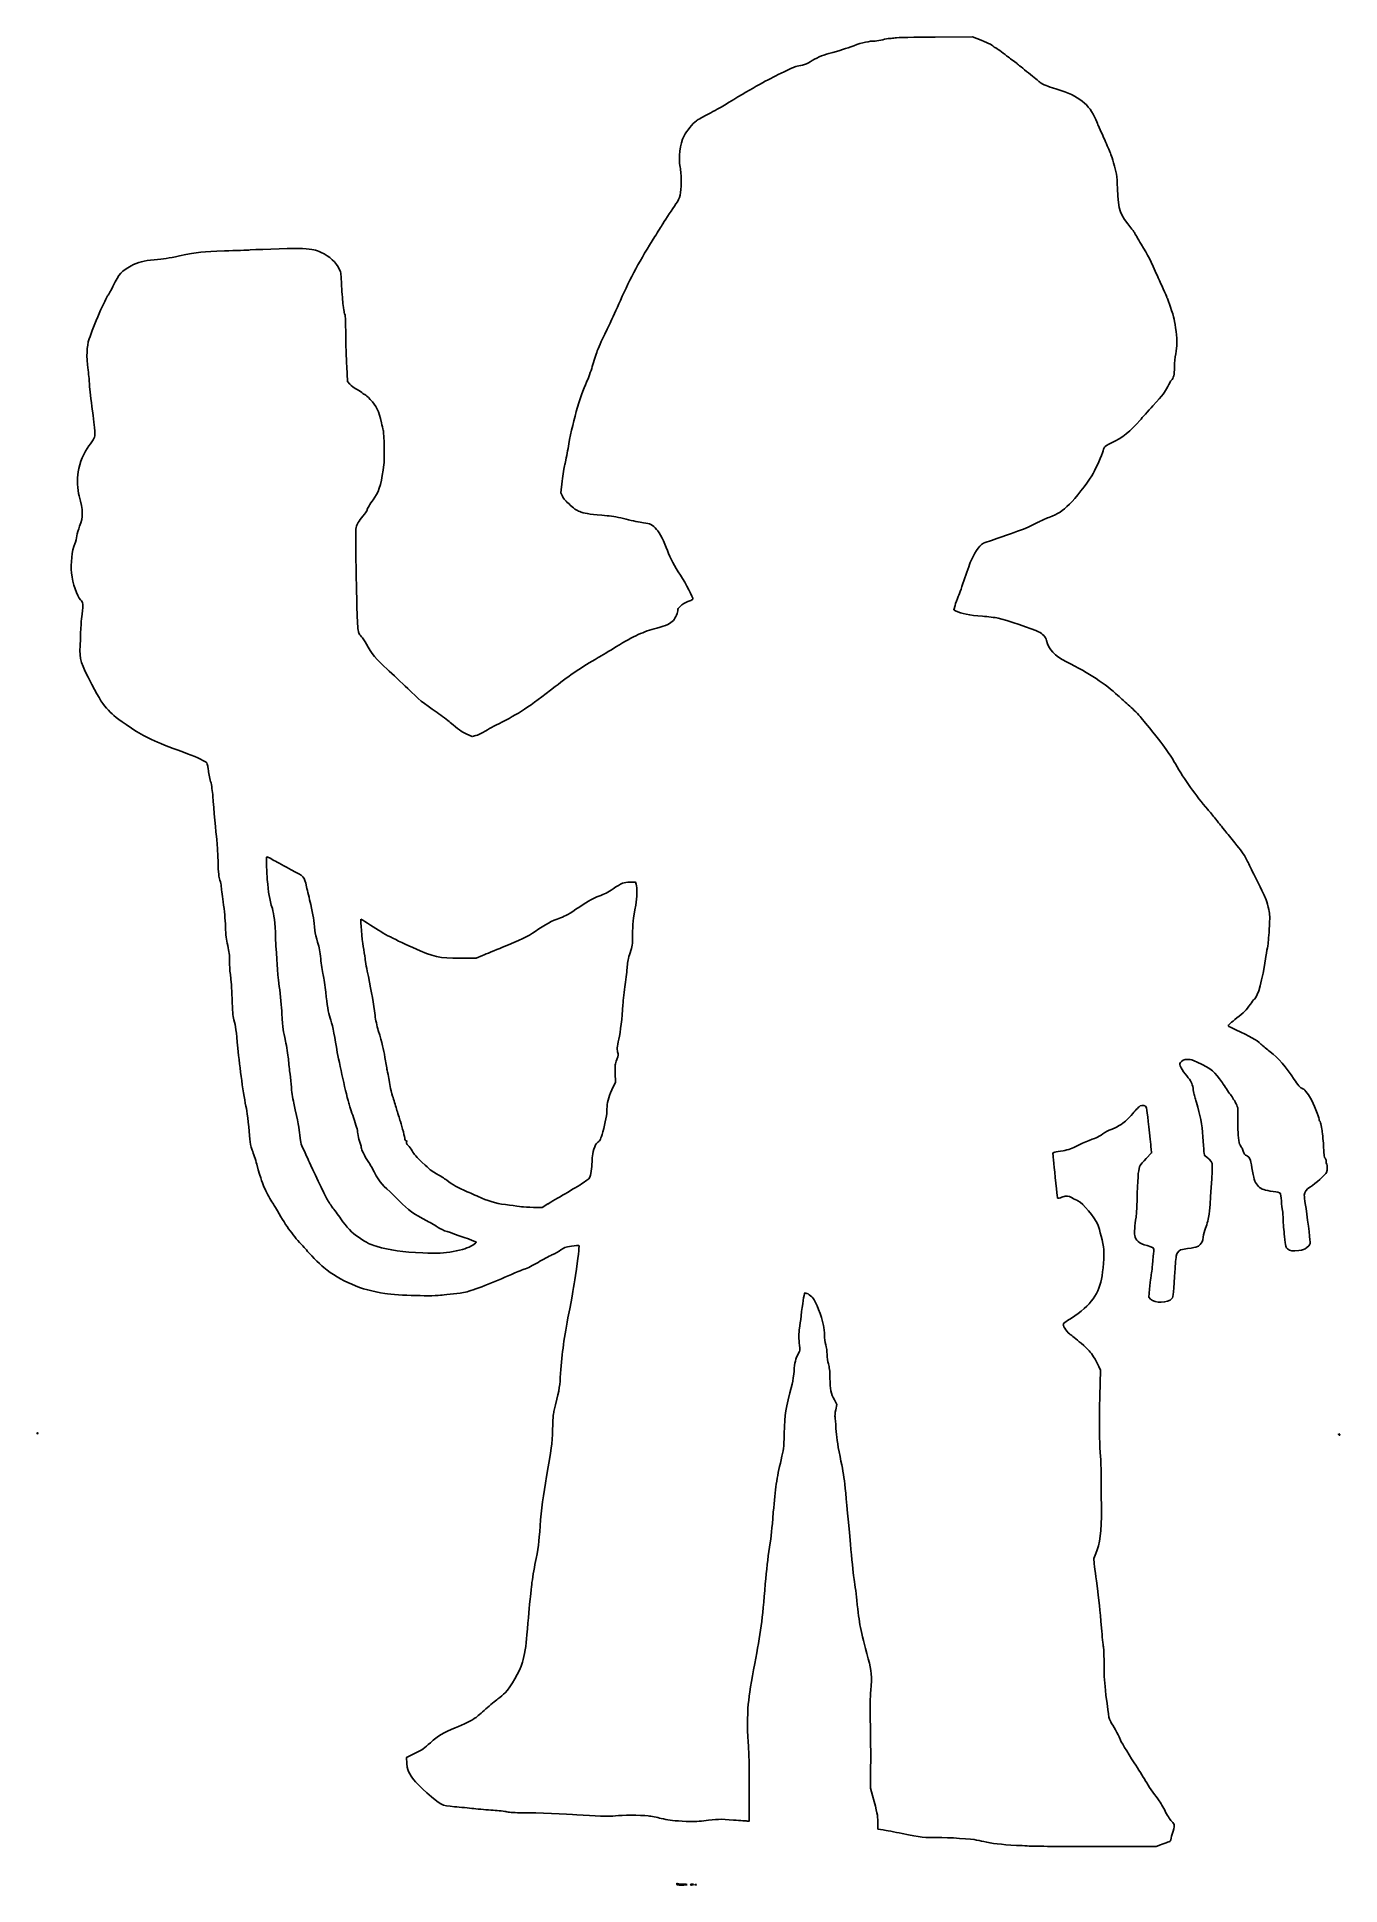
# Model space of a CAD drawing. Extents: x 0 to 72, y 0 to 102.
import ezdxf

# ---------------------------------------------------------------- set-up
doc = ezdxf.new("R2010")
doc.units = 0
doc.layers.add('Path', color=7, linetype='CONTINUOUS')

msp = doc.modelspace()

# ---------------------------------------------------------------- linework, layer by layer
at = {"layer": 'Path', "color": 7}
for points in [[(49.524949, 101.884681), (51.59375, 101.893076), (52.069876, 101.70747)], [(17.078179, 83.72208), (17.120036, 82.901044), (17.259542, 82.742557)], [(28.978109, 76.572695), (28.886647, 76.759636), (28.959537, 77.405821)], [(50.623544, 70.54651), (50.557427, 70.30816), (50.652254, 70.260274)], [(23.698434, 63.457066), (23.989949, 63.319694), (24.202525, 63.374156)], [(33.044125, 55.174444), (33.00168, 55.297914), (32.702156, 55.296062)], [(24.570967, 51.251406), (24.218189, 51.099982), (23.353884, 51.101305)], [(31.701629, 43.839913), (31.894378, 44.270523), (31.885356, 44.757134)], [(61.167399, 40.058187), (61.463013, 40.364145), (61.440841, 40.581442)], [(27.374707, 37.363445), (27.850113, 37.359291), (28.168457, 37.548865), (28.168462, 37.548741)], [(61.404622, 32.310599), (61.31328, 32.405939), (61.347144, 32.849608)], [(58.554501, 28.597278), (58.642192, 28.38096), (58.611206, 26.95221)], [(44.045008, 26.192205), (44.103203, 26.502767), (43.976343, 26.744941)], [(20.40387, 6.696398), (20.381743, 7.037848), (20.850124, 7.266834)], [(46.068581, 4.9389), (45.955995, 5.344594), (45.968536, 6.226537)], [(39.279298, 5.353423), (39.281944, 3.527809), (39.188639, 3.527798)], [(46.65486, 3.040274), (46.37264, 3.086817), (46.366343, 3.474871)], [(61.947756, 2.211178), (61.718452, 2.124332), (58.349422, 2.128168)]]:
    msp.add_lwpolyline(points, dxfattribs=at)
for points in [[(22.948194, 34.928889)], [(0, 24.90611)], [(71.77264, 24.835554)], [(54.892202, 2.139572)], [(35.278317, 0.061735)], [(36.027254, 0.020407)], [(36.294208, 0.024135)]]:
    msp.add_lwpolyline(points, close=True, dxfattribs=at)
for points in [[(42.634236, 100.526064), (42.942155, 100.723038), (43.304661, 100.882548), (43.674004, 100.98358)], [(43.674004, 100.98358), (44.291906, 101.152608), (44.606091, 101.250709), (45.046096, 101.412007)], [(45.046096, 101.412007), (45.509696, 101.581953), (45.89566, 101.667053), (46.214004, 101.669515)], [(46.214004, 101.669515), (46.320718, 101.67034), (46.511218, 101.702523), (46.637337, 101.741032)], [(46.637337, 101.741032), (46.763453, 101.779541), (46.938078, 101.811548), (47.025391, 101.812159)], [(47.025391, 101.812159), (47.112703, 101.812771), (47.245318, 101.827466), (47.320089, 101.844816)], [(47.320089, 101.844816), (47.39486, 101.862166), (48.387048, 101.880105), (49.524949, 101.884681)], [(52.069876, 101.70747), (52.506467, 101.537276), (52.739462, 101.416761), (52.769675, 101.345508)], [(52.769675, 101.345508), (52.776157, 101.330255), (52.799956, 101.317562), (52.822591, 101.317302)], [(52.822591, 101.317302), (52.84524, 101.317041), (52.903438, 101.285158), (52.951944, 101.24645)], [(52.951944, 101.24645), (53.000452, 101.207741), (53.151265, 101.093905), (53.287083, 100.99348)], [(53.287083, 100.99348), (53.422902, 100.893055), (53.541964, 100.801693), (53.551667, 100.790453)], [(40.86942, 99.819204), (41.315682, 100.039491), (41.752245, 100.236724), (41.839557, 100.257501)], [(41.839557, 100.257501), (41.92687, 100.278278), (42.096156, 100.318267), (42.21575, 100.346366)], [(42.21575, 100.346366), (42.335342, 100.374465), (42.523661, 100.455329), (42.634236, 100.526064)], [(53.551667, 100.790453), (53.561377, 100.779213), (53.656852, 100.710634), (53.763852, 100.638054)], [(53.763852, 100.638054), (53.870852, 100.565475), (53.997852, 100.46975), (54.046075, 100.425332)], [(54.046075, 100.425332), (54.094295, 100.380914), (54.379812, 100.147882), (54.680556, 99.907483)], [(54.680556, 99.907483), (54.981298, 99.667085), (55.248326, 99.449504), (55.273953, 99.423971)], [(37.906087, 98.131929), (39.352895, 99.00886), (40.167962, 99.472948), (40.86942, 99.819204)], [(55.273953, 99.423971), (55.383655, 99.314664), (55.640933, 99.197959), (56.001224, 99.094069)], [(56.001224, 99.094069), (57.32322, 98.712871), (57.924465, 98.295619), (58.312428, 97.490136)], [(37.044958, 97.655874), (37.324549, 97.800101), (37.712057, 98.014326), (37.906087, 98.131929)], [(35.681007, 96.443673), (35.808682, 96.694712), (36.165843, 97.127273), (36.361526, 97.267859)], [(36.361526, 97.267859), (36.457824, 97.337039), (36.765365, 97.511646), (37.044958, 97.655874)], [(58.312428, 97.490136), (58.405882, 97.296109), (58.49366, 97.10019), (58.50749, 97.054762)], [(58.50749, 97.054762), (58.521327, 97.009333), (58.600848, 96.826771), (58.684221, 96.649067)], [(35.467449, 94.708161), (35.35871, 95.233377), (35.452315, 95.993996), (35.681007, 96.443673)], [(58.684221, 96.649067), (58.767596, 96.471363), (58.877359, 96.22683), (58.92814, 96.105658)], [(58.92814, 96.105658), (58.978919, 95.984487), (59.058154, 95.801924), (59.104215, 95.699964)], [(59.104215, 95.699964), (59.20631, 95.47396), (59.23285, 95.398971), (59.369579, 94.950136)], [(59.369579, 94.950136), (59.523051, 94.446354), (59.546924, 94.290265), (59.585373, 93.539025)], [(35.237166, 92.690304), (35.468896, 93.018732), (35.524837, 93.252356), (35.524837, 93.891669)], [(35.524837, 93.891669), (35.524837, 94.252615), (35.505866, 94.522656), (35.467449, 94.708161)], [(59.585373, 93.539025), (59.65118, 92.253316), (59.689505, 92.145086), (60.37865, 91.298887)], [(34.51225, 91.592949), (34.688388, 91.87949), (35.030767, 92.397774), (35.237166, 92.690304)], [(32.174199, 87.370129), (32.729562, 88.618677), (33.254148, 89.591009), (34.074896, 90.893116)], [(34.074896, 90.893116), (34.233887, 91.145352), (34.430695, 91.460277), (34.51225, 91.592949)], [(60.37865, 91.298887), (60.465557, 91.192171), (60.536667, 91.09328), (60.536667, 91.079128)], [(60.536667, 91.079128), (60.536667, 91.064976), (60.698232, 90.787164), (60.895704, 90.461767)], [(6.455947, 89.605673), (7.013679, 89.654335), (7.232877, 89.687791), (7.867058, 89.821045)], [(7.867058, 89.821045), (8.890723, 90.036139), (9.1257, 90.062569), (10.336502, 90.098804)], [(10.336502, 90.098804), (10.967093, 90.117677), (11.61003, 90.141228), (11.765252, 90.151143)], [(11.765252, 90.151143), (12.425489, 90.193316), (14.397163, 90.243737), (14.640391, 90.224667)], [(14.640391, 90.224667), (15.247119, 90.177099), (15.36464, 90.153306), (15.663447, 90.017547)], [(15.663447, 90.017547), (16.142724, 89.799793), (16.488023, 89.4769), (16.686701, 89.06069)], [(60.895704, 90.461767), (61.267396, 89.849279), (61.410302, 89.566237), (61.799997, 88.670692)], [(4.188399, 88.143641), (4.540683, 88.861141), (4.661479, 88.99715), (5.188353, 89.269524)], [(5.188353, 89.269524), (5.576318, 89.470087), (5.906985, 89.557776), (6.455947, 89.605673)], [(16.686701, 89.06069), (16.761558, 88.903871), (16.773064, 88.813327), (16.80101, 88.161107)], [(61.799997, 88.670692), (61.859096, 88.534873), (61.995899, 88.236294), (62.104005, 88.007183)], [(2.880527, 85.248671), (3.100532, 85.930096), (3.780942, 87.494211), (3.930975, 87.663422)], [(3.930975, 87.663422), (3.957647, 87.693503), (4.073488, 87.909602), (4.188399, 88.143641)], [(16.80101, 88.161107), (16.818102, 87.76224), (16.856968, 87.285081), (16.887382, 87.100754)], [(62.104005, 88.007183), (62.212106, 87.778073), (62.300556, 87.570904), (62.300556, 87.546808)], [(16.887382, 87.100754), (16.917796, 86.916428), (16.945645, 86.733064), (16.94927, 86.693278)], [(16.94927, 86.693278), (16.952895, 86.653493), (16.970447, 86.597931), (16.988276, 86.569806)], [(31.603937, 86.117768), (31.702989, 86.324133), (31.959606, 86.887695), (32.174199, 87.370129)], [(62.300556, 87.546808), (62.300556, 87.522713), (62.315267, 87.487917), (62.333222, 87.469484)], [(62.333222, 87.469484), (62.375711, 87.425896), (62.638197, 86.629143), (62.709089, 86.32857)], [(16.988276, 86.569806), (17.006103, 86.541682), (17.024207, 86.074171), (17.028506, 85.530893)], [(30.89724, 84.580451), (31.028457, 84.909816), (31.126319, 85.122697), (31.603937, 86.117768)], [(62.709089, 86.32857), (62.778016, 86.036325), (62.864362, 85.287451), (62.864092, 84.984165)], [(2.822336, 83.52006), (2.72129, 84.325579), (2.737446, 84.805501), (2.880527, 85.248671)], [(17.028506, 85.530893), (17.032806, 84.987616), (17.055158, 84.17365), (17.078179, 83.72208)], [(30.619896, 83.7312), (30.694731, 84.003248), (30.819534, 84.38541), (30.89724, 84.580451)], [(62.864092, 84.984165), (62.864092, 84.858046), (62.832774, 84.607419), (62.794735, 84.427216)], [(30.308595, 82.866787), (30.408999, 83.078655), (30.541939, 83.4478), (30.619896, 83.7312)], [(62.721384, 83.686382), (62.717071, 83.260703), (62.678905, 83.097938), (62.550188, 82.956174)], [(62.794735, 84.427216), (62.751205, 84.220994), (62.724022, 83.946447), (62.721384, 83.686382)], [(2.892891, 82.760535), (2.892891, 82.868924), (2.861141, 83.21071), (2.822336, 83.52006)], [(3.030727, 81.524818), (2.954917, 82.096073), (2.892891, 82.652146), (2.892891, 82.760535)], [(17.259542, 82.742557), (17.338269, 82.653118), (17.478294, 82.547821), (17.58094, 82.50087)], [(29.283771, 79.211437), (29.494491, 80.479444), (29.954074, 82.118696), (30.308595, 82.866787)], [(62.354399, 82.620554), (62.181721, 82.272561), (62.123497, 82.19675), (61.538128, 81.557786)], [(62.550188, 82.956174), (62.514715, 82.917103), (62.426609, 82.766074), (62.354399, 82.620554)], [(3.143784, 79.755074), (3.234242, 79.939998), (3.227929, 80.038824), (3.030727, 81.524818)], [(17.58094, 82.50087), (17.68098, 82.455111), (17.831722, 82.360115), (17.915922, 82.289768)], [(17.915922, 82.289768), (18.000121, 82.219422), (18.08153, 82.161866), (18.096832, 82.161866)], [(18.096832, 82.161866), (18.112133, 82.161866), (18.23784, 82.048003), (18.376181, 81.908837)], [(18.376181, 81.908837), (18.716106, 81.566885), (18.861246, 81.267769), (18.998029, 80.627282)], [(61.538128, 81.557786), (61.264845, 81.259482), (60.945694, 80.90429), (60.828902, 80.76847)], [(18.998029, 80.627282), (19.031179, 80.47206), (19.074356, 80.289498), (19.093978, 80.221588)], [(60.828902, 80.76847), (60.299547, 80.15289), (59.852465, 79.797504), (59.249755, 79.513207)], [(2.860546, 79.342061), (2.975744, 79.486252), (3.103201, 79.672108), (3.143784, 79.755074)], [(19.093978, 80.221588), (19.1136, 80.153678), (19.137139, 79.740928), (19.146285, 79.304366)], [(59.249755, 79.513207), (59.050288, 79.419119), (58.875573, 79.313812), (58.861502, 79.279193)], [(2.268069, 77.910893), (2.349084, 78.405339), (2.603862, 79.020773), (2.860546, 79.342061)], [(19.146285, 79.304366), (19.160491, 78.626253), (19.152312, 78.438663), (19.090142, 78.016727)], [(29.105027, 78.312352), (29.144955, 78.455544), (29.225391, 78.860132), (29.283771, 79.211437)], [(58.751049, 78.970824), (58.61395, 78.574351), (58.34965, 78.002848), (58.163013, 77.699304)], [(58.861502, 79.279193), (58.847426, 79.244573), (58.797727, 79.105807), (58.751049, 78.970824)], [(2.325235, 76.587977), (2.22483, 76.943569), (2.200777, 77.500198), (2.268069, 77.910893)], [(19.090142, 78.016727), (18.962751, 77.152162), (18.832136, 76.766015), (18.534865, 76.37513)], [(28.959537, 77.405821), (28.999627, 77.761222), (29.065098, 78.169161), (29.105027, 78.312352)], [(58.163013, 77.699304), (57.864663, 77.214073), (57.290443, 76.478612), (56.93732, 76.129444)], [(2.353513, 74.912284), (2.557397, 75.439852), (2.551548, 75.786469), (2.325235, 76.587977)], [(29.408112, 76.084628), (29.161216, 76.304238), (29.044813, 76.43636), (28.978109, 76.572695)], [(18.063991, 75.588895), (17.802405, 75.272339), (17.682332, 75.088792), (17.621364, 74.912284)], [(18.203447, 75.797145), (18.203447, 75.775423), (18.140692, 75.681713), (18.063991, 75.588895)], [(18.534865, 76.37513), (18.377816, 76.168623), (18.203447, 75.86453), (18.203447, 75.797145)], [(30.016371, 75.694556), (29.780659, 75.772285), (29.703972, 75.821463), (29.408112, 76.084628)], [(31.440673, 75.493195), (30.576303, 75.564981), (30.28396, 75.606312), (30.016371, 75.694556)], [(32.499006, 75.302345), (32.073816, 75.409502), (31.754024, 75.46717), (31.440673, 75.493195)], [(55.805155, 75.406396), (55.612811, 75.335741), (55.34062, 75.214586), (55.200288, 75.137163)], [(56.93732, 76.129444), (56.551314, 75.747758), (56.303347, 75.589397), (55.805155, 75.406396)], [(2.082845, 73.942144), (2.136839, 74.068263), (2.192221, 74.2667), (2.205915, 74.383117)], [(2.205915, 74.383117), (2.219609, 74.499534), (2.286028, 74.737659), (2.353513, 74.912284)], [(17.621364, 74.912284), (17.5645, 74.747652), (17.563052, 74.587732), (17.599645, 72.513394)], [(33.441875, 75.108308), (33.258413, 75.130559), (32.834122, 75.217888), (32.499006, 75.302345)], [(34.168003, 74.744567), (33.929794, 75.009513), (33.825511, 75.061752), (33.441875, 75.108308)], [(34.768853, 73.571727), (34.594575, 74.057007), (34.340795, 74.552381), (34.168003, 74.744567)], [(55.200288, 75.137163), (54.646261, 74.831501), (54.165392, 74.647171), (52.29248, 74.022524)], [(1.906445, 72.341047), (1.852794, 72.822197), (1.939223, 73.606679), (2.082845, 73.942144)], [(35.485911, 72.213936), (35.15252, 72.713353), (34.916867, 73.15958), (34.768853, 73.571727)], [(52.29248, 74.022524), (52.025849, 73.9336), (51.761737, 73.601726), (51.526694, 73.060277)], [(17.599645, 72.513394), (17.642906, 70.061003), (17.680682, 69.160117), (17.745547, 69.033858)], [(51.526694, 73.060277), (51.471946, 72.934158), (51.311051, 72.487629), (51.169149, 72.067989)], [(2.403765, 70.854258), (2.193263, 71.082625), (1.973511, 71.739596), (1.906445, 72.341047)], [(36.172627, 70.890704), (36.200564, 70.96351), (35.78117, 71.771634), (35.485911, 72.213936)], [(51.169149, 72.067989), (51.027248, 71.648352), (50.861312, 71.187977), (50.800402, 71.044935)], [(2.489845, 70.076991), (2.56503, 70.653936), (2.561838, 70.682768), (2.403765, 70.854258)], [(35.092243, 69.721293), (35.205826, 69.850656), (35.348447, 70.184687), (35.348447, 70.321345)], [(35.348447, 70.321345), (35.348447, 70.455388), (35.719718, 70.734618), (35.996303, 70.808593)], [(35.996303, 70.808593), (36.08506, 70.832326), (36.164409, 70.869283), (36.172627, 70.890704)], [(50.800402, 71.044935), (50.739495, 70.901893), (50.659906, 70.677603), (50.623544, 70.54651)], [(2.379822, 68.330725), (2.426534, 69.462438), (2.44225, 69.711877), (2.489845, 70.076991)], [(31.926504, 68.261569), (32.968012, 68.89423), (33.403397, 69.095218), (34.18065, 69.302148)], [(34.18065, 69.302148), (34.712881, 69.443849), (34.940555, 69.548531), (35.092243, 69.721293)], [(50.652254, 70.260274), (50.989399, 70.090014), (51.407878, 70.003678), (52.130283, 69.955339)], [(52.130283, 69.955339), (52.432773, 69.935098), (52.829759, 69.886147), (53.012478, 69.84656)], [(53.012478, 69.84656), (53.392533, 69.764217), (54.963883, 69.234341), (55.227736, 69.099549)], [(3.021068, 66.198679), (2.410034, 67.353521), (2.348001, 67.559772), (2.379822, 68.330725)], [(17.745547, 69.033858), (17.769148, 68.987924), (17.839762, 68.894775), (17.90247, 68.826867)], [(17.90247, 68.826867), (17.965177, 68.758956), (18.08379, 68.576394), (18.166053, 68.421171)], [(18.166053, 68.421171), (18.424832, 67.932877), (18.730476, 67.563148), (19.308025, 67.039749)], [(55.227736, 69.099549), (55.46185, 68.979952), (55.617859, 68.808915), (55.668926, 68.615867)], [(55.668926, 68.615867), (55.802075, 68.112524), (56.117927, 67.776032), (56.764693, 67.448507)], [(28.57469, 66.075396), (29.431358, 66.741932), (30.034635, 67.149244), (30.938724, 67.671521)], [(30.938724, 67.671521), (31.123051, 67.778), (31.567551, 68.043523), (31.926504, 68.261569)], [(56.764693, 67.448507), (58.037024, 66.804185), (58.91525, 66.227328), (59.604582, 65.583136)], [(19.308025, 67.039749), (19.602736, 66.772668), (20.113739, 66.290703), (20.443586, 65.968716)], [(3.940285, 64.770582), (3.624858, 65.111273), (3.465078, 65.359505), (3.021068, 66.198679)], [(20.443586, 65.968716), (21.062927, 65.36413), (21.287015, 65.180866), (22.063372, 64.644011)], [(25.46839, 64.02795), (26.548773, 64.568771), (27.134434, 64.954798), (28.57469, 66.075396)], [(59.604582, 65.583136), (59.761332, 65.436652), (60.055866, 65.172394), (60.259106, 64.995893)], [(5.207372, 63.787216), (4.357447, 64.359592), (4.227241, 64.460641), (3.940285, 64.770582)], [(22.063372, 64.644011), (22.313963, 64.470727), (22.641785, 64.222897), (22.791866, 64.093275)], [(60.259106, 64.995893), (60.46234, 64.81939), (60.743632, 64.53364), (60.884194, 64.360893)], [(60.884194, 64.360893), (62.247333, 62.685636), (62.346078, 62.552469), (62.774004, 61.81226)], [(8.078749, 62.458526), (6.427182, 63.060678), (5.976649, 63.269156), (5.207372, 63.787216)], [(22.791866, 64.093275), (23.231617, 63.713482), (23.389663, 63.602568), (23.698434, 63.457066)], [(24.202525, 63.374156), (24.319441, 63.404107), (24.505946, 63.490306), (24.61698, 63.565707)], [(24.61698, 63.565707), (24.728013, 63.64111), (25.111148, 63.849118), (25.46839, 64.02795)], [(9.326018, 61.904266), (9.169185, 62.02227), (8.684289, 62.237747), (8.078749, 62.458526)], [(9.439818, 61.529817), (9.404725, 61.765905), (9.373544, 61.868505), (9.326018, 61.904266)], [(9.578132, 60.84415), (9.528645, 61.042407), (9.466405, 61.350959), (9.439818, 61.529817)], [(62.774004, 61.81226), (63.272712, 60.949626), (63.908548, 60.055085), (64.558325, 59.301944)], [(9.701549, 60.029064), (9.682547, 60.287387), (9.629257, 60.63932), (9.578132, 60.84415)], [(9.9169, 57.643818), (9.874873, 57.981951), (9.75214, 59.341364), (9.701549, 60.029064)], [(64.558325, 59.301944), (64.667133, 59.175825), (64.858442, 58.945637), (64.983455, 58.790414)], [(64.983455, 58.790414), (65.108466, 58.635194), (65.237162, 58.476444), (65.269449, 58.437637)], [(65.269449, 58.437637), (65.30173, 58.398831), (65.459909, 58.200393), (65.620956, 57.996664)], [(9.983634, 56.479652), (9.967429, 56.955018), (9.937398, 57.478893), (9.9169, 57.643818)], [(65.620956, 57.996664), (65.781999, 57.792935), (66.029038, 57.487272), (66.169929, 57.31741)], [(66.169929, 57.31741), (66.456719, 56.971642), (66.610217, 56.738737), (66.756883, 56.426804)], [(10.086619, 55.406973), (10.024005, 55.584434), (10.008728, 55.743554), (9.983634, 56.479652)], [(12.661508, 56.647289), (12.650232, 56.492571), (12.672769, 55.826864), (12.702414, 55.439027)], [(13.066917, 56.49672), (12.728331, 56.698774), (12.666923, 56.721581), (12.661508, 56.647289)], [(14.02552, 55.976374), (13.677702, 56.1555), (13.24633, 56.389656), (13.066917, 56.49672)], [(66.756883, 56.426804), (66.811623, 56.310387), (66.992074, 55.945262), (67.157888, 55.615414)], [(10.160551, 55.071836), (10.160339, 55.141559), (10.127054, 55.292371), (10.086619, 55.406973)], [(10.268649, 54.204235), (10.209422, 54.611693), (10.160777, 55.002115), (10.160551, 55.071836)], [(12.702414, 55.439027), (12.758727, 54.702289), (12.815349, 54.375394), (12.980447, 53.833887)], [(14.866065, 55.033331), (14.7245, 55.633731), (14.753051, 55.601698), (14.02552, 55.976374)], [(15.09528, 54.063194), (15.017248, 54.393039), (14.914102, 54.829602), (14.866065, 55.033331)], [(32.702156, 55.296062), (32.365945, 55.293945), (32.233793, 55.24174), (31.767634, 54.927712)], [(33.018169, 54.025072), (33.098452, 54.452271), (33.110411, 54.981642), (33.044125, 55.174444)], [(67.157888, 55.615414), (67.648606, 54.639247), (67.683171, 54.567521), (67.778842, 54.326861)], [(10.395176, 52.846039), (10.382579, 53.258746), (10.340637, 53.708988), (10.268649, 54.204235)], [(15.329254, 52.634444), (15.282462, 53.179565), (15.2333, 53.479766), (15.09528, 54.063194)], [(30.990918, 54.522986), (30.66093, 54.398778), (30.460291, 54.287433), (29.933188, 53.936003)], [(31.767634, 54.927712), (31.470952, 54.727853), (31.303801, 54.640755), (30.990918, 54.522986)], [(32.844303, 52.385846), (32.845097, 52.965257), (32.878644, 53.28262), (33.018169, 54.025072)], [(67.778842, 54.326861), (67.829179, 54.20024), (67.898021, 53.955881), (67.931821, 53.783841)], [(12.980447, 53.833887), (13.075571, 53.521888), (13.126025, 53.077782), (13.160798, 52.246387)], [(17.858084, 53.253587), (17.828429, 53.223933), (17.930016, 52.094836), (17.993127, 51.752627)], [(18.218797, 53.037264), (18.027538, 53.163375), (17.865217, 53.26072), (17.858084, 53.253587)], [(20.725689, 51.688778), (19.489087, 52.242048), (19.140176, 52.429727), (18.218797, 53.037264)], [(28.869209, 53.328528), (28.379177, 53.15036), (28.038846, 52.966874), (27.481384, 52.580286)], [(29.933188, 53.936003), (29.317812, 53.525716), (29.153435, 53.431866), (28.869209, 53.328528)], [(67.931821, 53.783841), (67.987831, 53.498779), (67.989344, 53.401537), (67.94886, 52.68713)], [(10.516383, 51.7994), (10.430915, 52.157821), (10.410908, 52.330585), (10.395176, 52.846039)], [(13.160798, 52.246387), (13.217244, 50.896822), (13.246156, 50.512583), (13.363861, 49.547637)], [(15.474392, 51.981804), (15.407057, 52.195235), (15.341745, 52.488923), (15.329254, 52.634444)], [(15.650213, 51.064583), (15.61017, 51.461427), (15.566204, 51.690786), (15.474392, 51.981804)], [(27.481384, 52.580286), (27.078607, 52.300968), (26.628119, 52.081935), (25.677001, 51.702967)], [(32.708136, 51.398069), (32.843335, 51.801265), (32.843618, 51.803326), (32.844303, 52.385846)], [(67.94886, 52.68713), (67.924439, 52.255976), (67.888837, 51.841522), (67.869755, 51.766118)], [(10.618999, 50.917456), (10.618787, 51.294287), (10.6016, 51.442046), (10.516383, 51.7994)], [(15.786896, 50.182637), (15.741087, 50.376667), (15.67958, 50.773542), (15.650213, 51.064583)], [(17.993127, 51.752627), (18.0307, 51.5489), (18.076602, 51.247275), (18.095132, 51.08235)], [(18.095132, 51.08235), (18.11366, 50.917427), (18.19422, 50.472927), (18.27415, 50.094573)], [(23.353884, 51.101305), (22.129357, 51.103157), (21.93995, 51.145509), (20.725689, 51.688778)], [(25.677001, 51.702967), (25.26271, 51.537889), (24.764995, 51.334689), (24.570967, 51.251406)], [(32.55042, 50.64125), (32.56775, 50.916104), (32.60258, 51.083268), (32.708136, 51.398069)], [(67.767017, 51.188054), (67.558518, 49.836917), (67.339588, 49.026281), (67.13343, 48.842083)], [(67.869755, 51.766118), (67.850679, 51.69072), (67.804443, 51.430589), (67.767017, 51.188054)], [(10.674841, 50.129652), (10.644265, 50.313979), (10.619136, 50.668492), (10.618999, 50.917456)], [(10.757162, 48.894929), (10.741692, 49.415626), (10.707019, 49.935667), (10.674841, 50.129652)], [(15.926793, 49.230137), (15.895659, 49.559985), (15.832705, 49.98861), (15.786896, 50.182637)], [(18.27415, 50.094573), (18.464199, 49.194961), (18.560661, 48.632409), (18.643147, 47.94263)], [(32.436708, 49.65347), (32.487018, 50.00272), (32.538188, 50.44722), (32.55042, 50.64125)], [(13.363861, 49.547637), (13.42303, 49.062569), (13.488815, 48.387881), (13.510049, 48.048333)], [(16.176108, 47.791005), (16.061992, 48.117633), (15.995662, 48.500512), (15.926793, 49.230137)], [(32.315007, 48.524583), (32.331623, 48.79622), (32.386397, 49.30422), (32.436708, 49.65347)], [(10.859418, 47.709802), (10.79663, 47.947178), (10.779381, 48.147094), (10.757162, 48.894929)], [(13.510049, 48.048333), (13.566162, 47.151073), (13.568939, 47.129396), (13.7044, 46.531387)], [(18.643147, 47.94263), (18.672175, 47.69989), (18.743918, 47.366891), (18.821759, 47.1136)], [(32.082169, 46.630802), (32.179514, 47.061252), (32.270983, 47.805216), (32.315007, 48.524583)], [(66.910619, 48.56027), (66.700887, 48.252256), (66.526159, 48.074765), (66.166217, 47.804107)], [(67.13343, 48.842083), (67.090002, 48.803277), (66.989735, 48.676459), (66.910619, 48.56027)], [(11.0765, 46.140942), (10.988662, 47.109253), (10.956187, 47.343946), (10.859418, 47.709802)], [(16.509546, 46.19625), (16.383971, 46.970924), (16.266748, 47.531573), (16.176108, 47.791005)], [(18.821759, 47.1136), (19.047137, 46.380228), (19.115376, 46.103569), (19.187219, 45.631933)], [(66.166217, 47.804107), (65.846375, 47.563601), (65.661455, 47.392053), (65.690615, 47.362893)], [(65.690615, 47.362893), (65.699108, 47.3544), (65.888349, 47.262732), (66.111149, 47.159188)], [(66.111149, 47.159188), (66.887736, 46.798267), (67.246299, 46.592397), (67.485345, 46.370182)], [(11.548806, 42.806808), (11.395966, 43.512677), (11.170602, 45.103576), (11.0765, 46.140942)], [(13.7044, 46.531387), (13.772523, 46.230646), (13.84504, 45.786146), (13.865548, 45.54361)], [(17.195308, 43.10902), (16.990634, 43.855153), (16.614692, 45.547608), (16.509546, 46.19625)], [(32.037369, 45.881549), (31.976253, 46.015688), (31.988181, 46.215194), (32.082169, 46.630802)], [(31.977057, 45.518295), (32.061277, 45.747834), (32.071164, 45.807381), (32.037369, 45.881549)], [(67.485345, 46.370182), (67.61203, 46.252416), (67.842683, 46.05991), (67.997906, 45.942393)], [(67.997906, 45.942393), (68.459554, 45.592894), (68.876735, 45.113144), (69.326771, 44.41422)], [(13.865548, 45.54361), (13.886056, 45.301075), (13.926405, 44.928012), (13.955213, 44.714583)], [(19.187219, 45.631933), (19.225642, 45.379698), (19.282673, 45.062198), (19.313956, 44.92638)], [(19.313956, 44.92638), (19.345239, 44.790558), (19.386152, 44.584183), (19.404874, 44.467767)], [(31.885356, 44.757134), (31.876836, 45.216413), (31.881995, 45.259173), (31.977057, 45.518295)], [(63.054862, 45.348213), (63.000771, 45.26566), (63.003068, 45.250629), (63.09896, 45.059166)], [(63.46317, 45.521946), (63.24137, 45.518163), (63.137177, 45.473837), (63.054862, 45.348213)], [(63.09896, 45.059166), (63.154597, 44.948083), (63.293548, 44.745733), (63.407745, 44.609501)], [(63.976226, 45.37374), (63.713778, 45.499001), (63.624817, 45.524698), (63.46317, 45.521946)], [(65.366609, 44.224821), (64.931809, 44.877474), (64.816683, 44.972605), (63.976226, 45.37374)], [(13.955213, 44.714583), (13.984022, 44.501152), (14.016303, 44.175714), (14.026949, 43.991387)], [(14.026949, 43.991387), (14.037596, 43.807063), (14.100004, 43.410187), (14.165634, 43.109444)], [(19.404874, 44.467767), (19.423596, 44.35135), (19.455163, 44.155937), (19.475022, 44.033517)], [(19.475022, 44.033517), (19.494882, 43.911091), (19.557598, 43.665029), (19.614392, 43.48671)], [(31.4325, 42.790084), (31.4325, 43.126059), (31.500061, 43.389603), (31.701629, 43.839913)], [(63.407745, 44.609501), (63.641811, 44.330271), (63.700454, 44.212957), (63.749142, 43.926543)], [(63.749142, 43.926543), (63.767822, 43.816685), (63.798767, 43.667273), (63.817923, 43.594512)], [(65.80949, 43.585694), (65.696677, 43.740917), (65.497382, 44.028524), (65.366609, 44.224821)], [(69.326771, 44.41422), (69.496876, 44.150039), (69.702513, 43.922455), (69.773321, 43.920013)], [(69.773321, 43.920013), (69.849685, 43.917367), (70.086016, 43.638539), (70.226335, 43.38551)], [(11.738269, 41.116179), (11.706581, 41.630124), (11.602509, 42.558787), (11.548806, 42.806808)], [(14.165634, 43.109444), (14.397804, 42.045554), (14.460986, 41.711901), (14.499657, 41.345554)], [(17.456946, 42.31527), (17.342382, 42.644886), (17.224645, 43.002073), (17.195308, 43.10902)], [(19.614392, 43.48671), (19.671185, 43.308389), (19.767604, 42.995802), (19.828655, 42.792073)], [(60.82919, 42.958554), (60.786367, 42.939055), (60.603805, 42.748285), (60.423496, 42.534623)], [(61.172331, 42.884537), (61.136689, 42.972294), (60.948512, 43.012884), (60.82919, 42.958554)], [(61.386273, 41.116239), (61.285019, 42.108295), (61.199064, 42.818709), (61.172331, 42.884537)], [(63.817923, 43.594512), (63.837079, 43.521752), (63.868464, 43.402689), (63.887662, 43.329929)], [(63.887662, 43.329929), (63.906871, 43.257168), (63.962619, 43.054762), (64.011577, 42.880137)], [(64.011577, 42.880137), (64.180926, 42.276072), (64.275219, 41.686284), (64.310406, 41.011046)], [(66.124302, 43.074167), (66.063966, 43.200283), (65.922297, 43.43047), (65.80949, 43.585694)], [(66.211606, 41.89236), (66.238731, 42.873954), (66.242136, 42.827863), (66.124302, 43.074167)], [(70.226335, 43.38551), (70.392102, 43.086591), (70.696656, 42.333325), (70.696656, 42.222243)], [(17.690915, 41.43375), (17.672203, 41.639453), (17.608767, 41.878462), (17.456946, 42.31527)], [(19.828655, 42.792073), (19.889706, 42.588344), (19.984911, 42.278782), (20.040221, 42.104157)], [(20.040221, 42.104157), (20.148542, 41.762167), (20.284717, 41.213603), (20.284717, 41.11924)], [(31.201791, 41.521944), (31.347135, 42.042186), (31.4325, 42.511414), (31.4325, 42.790084)], [(59.783766, 41.940295), (59.606439, 41.823262), (59.372696, 41.703818), (59.242002, 41.663451)], [(60.423496, 42.534623), (60.163633, 42.22669), (60.030992, 42.103466), (59.783766, 41.940295)], [(66.320159, 40.854836), (66.269219, 41.026816), (66.204724, 41.64326), (66.211606, 41.89236)], [(70.696656, 42.222243), (70.696656, 42.188619), (70.710705, 42.152427), (70.727866, 42.14182)], [(70.727866, 42.14182), (70.745038, 42.13121), (70.767173, 42.07868), (70.777071, 42.025083)], [(70.777071, 42.025083), (70.786966, 41.971489), (70.820817, 41.812276), (70.852287, 41.671277)], [(11.873337, 40.516458), (11.789899, 40.741597), (11.750608, 40.916056), (11.738269, 41.116179)], [(14.499657, 41.345554), (14.551726, 40.852265), (14.54875, 40.862475), (14.786049, 40.36328)], [(17.763456, 41.063333), (17.737678, 41.111839), (17.705034, 41.278527), (17.690915, 41.43375)], [(17.885861, 40.661193), (17.885827, 40.750972), (17.827338, 40.94313), (17.763456, 41.063333)], [(20.284717, 41.11924), (20.284717, 41.087313), (20.320436, 41.046831), (20.364092, 41.029284)], [(20.402673, 40.995142), (20.340562, 40.991729), (20.390745, 40.844504), (20.481592, 40.7636)], [(20.364092, 41.029284), (20.407748, 41.011742), (20.425109, 40.99637), (20.402673, 40.995142)], [(20.481592, 40.7636), (20.525166, 40.724796), (20.616936, 40.597796), (20.685525, 40.48138)], [(30.705917, 40.567721), (30.773465, 40.779457), (30.817868, 40.85494), (30.934186, 40.955778)], [(30.934186, 40.955778), (31.068047, 41.071832), (31.087589, 41.113173), (31.201791, 41.521944)], [(58.406787, 41.202094), (58.239401, 41.149167), (57.405482, 40.795146), (57.326355, 40.743423)], [(58.782244, 41.420288), (58.655805, 41.325599), (58.48685, 41.227412), (58.406787, 41.202094)], [(59.242002, 41.663451), (59.098937, 41.61926), (58.925322, 41.527439), (58.782244, 41.420288)], [(61.440841, 40.581442), (61.428643, 40.700955), (61.404098, 40.941614), (61.386273, 41.116239)], [(64.310406, 41.011046), (64.347341, 40.302138), (64.365725, 40.181387), (64.43672, 40.181387)], [(66.423381, 40.660809), (66.386207, 40.701357), (66.339757, 40.788669), (66.320159, 40.854836)], [(70.852287, 41.671277), (70.883761, 41.530281), (70.924174, 41.118689), (70.942086, 40.756639)], [(12.12028, 39.740345), (12.049178, 39.992583), (11.938054, 40.341833), (11.873337, 40.516458)], [(12.562093, 38.399828), (12.427305, 38.678443), (12.374165, 38.839677), (12.12028, 39.740345)], [(14.786049, 40.36328), (14.899902, 40.123771), (14.993056, 39.921765), (14.993056, 39.914375)], [(14.993056, 39.914375), (14.993056, 39.883929), (15.640833, 38.524233), (15.952351, 37.90079)], [(18.268797, 39.889073), (18.066463, 40.18892), (17.885902, 40.552986), (17.885861, 40.661193)], [(18.632883, 39.243159), (18.529587, 39.454735), (18.365748, 39.745396), (18.268797, 39.889073)], [(20.685525, 40.48138), (20.819567, 40.25387), (20.851028, 40.219453), (21.413606, 39.684915)], [(30.514954, 39.134473), (30.57022, 39.388759), (30.620436, 39.841398), (30.621317, 40.093194)], [(30.621317, 40.093194), (30.621846, 40.216873), (30.656916, 40.41413), (30.705917, 40.567721)], [(56.132473, 40.408294), (56.015139, 40.388715), (56.014652, 40.387815), (56.032146, 40.223265)], [(56.032146, 40.223265), (56.050667, 40.049212), (56.13101, 39.238793), (56.21419, 38.38733)], [(56.579082, 40.482557), (56.398298, 40.452532), (56.197325, 40.419115), (56.132473, 40.408294)], [(57.326355, 40.743423), (57.153736, 40.630591), (56.866377, 40.530275), (56.579082, 40.482557)], [(60.831905, 39.675763), (60.853839, 39.717821), (61.004807, 39.889912), (61.167399, 40.058187)], [(64.43672, 40.181387), (64.499802, 40.181387), (64.782144, 39.877854), (64.80864, 39.781554)], [(64.80864, 39.781554), (64.830309, 39.702788), (64.685426, 37.240422), (64.64431, 36.98875)], [(66.516343, 40.46361), (66.502373, 40.531521), (66.460555, 40.620257), (66.423381, 40.660809)], [(66.689264, 40.215492), (66.62407, 40.217344), (66.543026, 40.333761), (66.516343, 40.46361)], [(66.918046, 39.948956), (66.881735, 40.082039), (66.769274, 40.21306), (66.689264, 40.215492)], [(67.031801, 39.35236), (66.989939, 39.604595), (66.938753, 39.873063), (66.918046, 39.948956)], [(70.942086, 40.756639), (70.968627, 40.22035), (70.984859, 40.092651), (71.029684, 40.067563)], [(71.029684, 40.067563), (71.064832, 40.047905), (71.084713, 39.987178), (71.084713, 39.899495)], [(71.084713, 39.899495), (71.084713, 39.823993), (71.100588, 39.752408), (71.119989, 39.740417)], [(71.119989, 39.740417), (71.171311, 39.708698), (71.163172, 39.421935), (71.107131, 39.287836)], [(19.474645, 38.217374), (18.959615, 38.689272), (18.820583, 38.858701), (18.632883, 39.243159)], [(21.413606, 39.684915), (21.697571, 39.415104), (21.85018, 39.300084), (22.067486, 39.192092)], [(22.067486, 39.192092), (22.223392, 39.114619), (22.461517, 38.964661), (22.596653, 38.858859)], [(22.596653, 38.858859), (22.931137, 38.596977), (23.195636, 38.449181), (23.729797, 38.22569)], [(30.116037, 38.716638), (30.472367, 38.949963), (30.475589, 38.953339), (30.514954, 39.134473)], [(60.674851, 38.135266), (60.706897, 39.158463), (60.742076, 39.503511), (60.831905, 39.675763)], [(67.363758, 38.511885), (67.1723, 38.70334), (67.115738, 38.846551), (67.031801, 39.35236)], [(71.107131, 39.287836), (71.052613, 39.157354), (70.489905, 38.656842), (70.218951, 38.49782)], [(13.003766, 37.596202), (12.871674, 37.799124), (12.713254, 38.087371), (12.562093, 38.399828)], [(15.952351, 37.90079), (16.031336, 37.74272), (16.178604, 37.509683), (16.279614, 37.382932)], [(19.9904, 37.700842), (19.773923, 37.923375), (19.541833, 38.155811), (19.474645, 38.217374)], [(21.506927, 36.614812), (20.813769, 36.974074), (20.430152, 37.248793), (19.9904, 37.700842)], [(23.729797, 38.22569), (23.97901, 38.121418), (24.341661, 37.963893), (24.535689, 37.875628)], [(24.535689, 37.875628), (24.984762, 37.671349), (25.443218, 37.553479), (26.058854, 37.484024)], [(28.168462, 37.548741), (28.34355, 37.653008), (28.772556, 37.905513), (29.121806, 38.109864)], [(29.121806, 38.109864), (29.471056, 38.314212), (29.918459, 38.587259), (30.116037, 38.716638)], [(56.21419, 38.38733), (56.2414, 38.108805), (56.271689, 37.872892), (56.281505, 37.863076)], [(56.281505, 37.863076), (56.291321, 37.85326), (56.39857, 37.87874), (56.519842, 37.919694)], [(56.519842, 37.919694), (56.80655, 38.016519), (56.848539, 38.014182), (57.079409, 37.888582)], [(57.079409, 37.888582), (57.186126, 37.830527), (57.327776, 37.755981), (57.394195, 37.722926)], [(57.394195, 37.722926), (57.693941, 37.573738), (58.311658, 36.841562), (58.491252, 36.422595)], [(60.607062, 36.829989), (60.625821, 36.956106), (60.656311, 37.543481), (60.674851, 38.135266)], [(68.171684, 38.237821), (67.693244, 38.300419), (67.514637, 38.361006), (67.363758, 38.511885)], [(68.549541, 38.14708), (68.528401, 38.172559), (68.358353, 38.2134), (68.171684, 38.237821)], [(68.619195, 37.721133), (68.602024, 37.929918), (68.570692, 38.121595), (68.549541, 38.14708)], [(68.684203, 37.182777), (68.665603, 37.270089), (68.636354, 37.51235), (68.619195, 37.721133)], [(70.218951, 38.49782), (70.005287, 38.372426), (69.885031, 38.204616), (69.885885, 38.033045)], [(69.885885, 38.033045), (69.88615, 37.963157), (69.910201, 37.755158), (69.939151, 37.570833)], [(13.154957, 37.349258), (13.119531, 37.411755), (13.051495, 37.52288), (13.003766, 37.596202)], [(14.573108, 35.332403), (14.063831, 35.868853), (13.704202, 36.380306), (13.154957, 37.349258)], [(16.279614, 37.382932), (16.380624, 37.256183), (16.59441, 36.961215), (16.754694, 36.727448)], [(16.754694, 36.727448), (17.073345, 36.262712), (17.352406, 35.978798), (17.771439, 35.693025)], [(26.058854, 37.484024), (26.327071, 37.453763), (26.625897, 37.415187), (26.722911, 37.398299)], [(26.722911, 37.398299), (26.819926, 37.381418), (27.113233, 37.365726), (27.374707, 37.363445)], [(60.534285, 35.819816), (60.50878, 35.959272), (60.538095, 36.366), (60.607062, 36.829989)], [(64.64431, 36.98875), (64.607757, 36.765008), (64.523742, 36.452561), (64.436953, 36.21764)], [(68.719422, 36.688887), (68.718628, 36.873214), (68.702806, 37.095464), (68.684203, 37.182777)], [(68.794947, 35.754027), (68.754186, 36.083875), (68.720197, 36.504563), (68.719422, 36.688887)], [(69.939151, 37.570833), (70.045599, 36.893029), (70.202327, 35.643061), (70.202539, 35.470235)], [(17.771439, 35.693025), (18.204303, 35.397816), (18.377094, 35.309408), (18.697222, 35.219338)], [(22.11816, 36.260003), (22.011999, 36.33593), (21.736944, 36.495598), (21.506927, 36.614812)], [(22.612049, 36.030432), (22.425331, 36.087225), (22.23795, 36.174323), (22.11816, 36.260003)], [(24.213031, 35.455019), (24.175984, 35.491102), (23.024167, 35.90508), (22.612049, 36.030432)], [(58.491252, 36.422595), (58.600726, 36.167198), (58.788602, 35.393217), (58.826188, 35.042763)], [(61.214661, 35.25375), (60.778221, 35.38016), (60.585337, 35.540638), (60.534285, 35.819816)], [(64.310726, 35.722983), (64.270821, 35.482808), (64.247329, 35.427216), (64.138022, 35.314287)], [(64.436953, 36.21764), (64.392932, 36.098472), (64.336131, 35.875875), (64.310726, 35.722983)], [(68.962646, 35.075074), (68.874955, 35.149319), (68.864403, 35.192044), (68.794947, 35.754027)], [(14.854725, 35.013125), (14.811283, 35.071333), (14.684556, 35.215007), (14.573108, 35.332403)], [(15.822221, 34.046022), (15.564113, 34.257776), (14.990613, 34.831044), (14.854725, 35.013125)], [(18.697222, 35.219338), (19.51335, 34.989728), (20.125194, 34.903489), (21.2725, 34.856367)], [(21.2725, 34.856367), (22.07764, 34.823294), (22.448628, 34.839354), (22.948194, 34.928889)], [(22.948194, 34.928889), (23.161625, 34.967143), (23.455679, 35.037586), (23.601647, 35.085425)], [(23.601647, 35.085425), (23.885476, 35.178444), (24.262798, 35.406544), (24.213031, 35.455019)], [(28.398795, 34.744319), (28.233846, 34.672929), (27.88942, 34.487519), (27.633401, 34.332299)], [(28.892685, 35.019888), (28.785995, 34.939713), (28.563745, 34.815709), (28.398795, 34.744319)], [(29.469416, 35.225225), (29.118221, 35.170565), (29.070673, 35.153634), (28.892685, 35.019888)], [(29.881814, 35.25479), (29.865516, 35.2713), (29.679926, 35.257991), (29.469416, 35.225225)], [(29.699736, 33.602012), (29.845079, 34.561068), (29.917522, 35.218658), (29.881814, 35.25479)], [(58.826188, 35.042763), (58.856613, 34.759101), (58.785109, 33.835226), (58.699241, 33.402524)], [(61.584149, 34.927043), (61.605025, 35.127803), (61.583356, 35.146956), (61.214661, 35.25375)], [(61.511656, 34.196819), (61.542332, 34.510001), (61.574953, 34.8386), (61.584149, 34.927043)], [(62.839907, 34.76625), (62.818555, 34.708042), (62.782847, 34.358792), (62.760572, 33.990137)], [(63.164836, 35.046986), (63.032174, 35.026719), (62.890606, 34.9044), (62.839907, 34.76625)], [(64.138022, 35.314287), (64.005957, 35.177849), (63.986706, 35.17256), (63.164836, 35.046986)], [(69.57427, 34.985907), (69.251116, 34.94324), (69.090741, 34.966619), (68.962646, 35.075074)], [(70.02562, 35.157193), (69.87413, 35.041663), (69.808796, 35.016869), (69.57427, 34.985907)], [(70.202539, 35.470235), (70.202803, 35.297949), (70.197115, 35.287969), (70.02562, 35.157193)], [(19.17361, 32.617145), (17.894145, 32.803708), (16.733109, 33.298723), (15.822221, 34.046022)], [(26.15861, 33.663784), (25.254952, 33.254572), (24.008724, 32.772019), (23.636249, 32.687099)], [(26.87493, 33.952783), (26.713789, 33.899271), (26.391444, 33.769223), (26.15861, 33.663784)], [(27.633401, 34.332299), (27.345868, 34.157965), (27.055911, 34.012878), (26.87493, 33.952783)], [(61.418449, 33.460341), (61.439033, 33.552225), (61.480983, 33.883642), (61.511656, 34.196819)], [(62.760572, 33.990137), (62.683729, 32.718322), (62.651397, 32.407722), (62.588389, 32.33592)], [(22.34861, 32.526605), (21.915813, 32.448979), (19.940604, 32.505306), (19.17361, 32.617145)], [(23.636249, 32.687099), (23.510131, 32.658346), (23.208506, 32.61759), (22.965971, 32.596529)], [(29.282866, 31.272245), (29.561443, 32.722352), (29.594, 32.904303), (29.699736, 33.602012)], [(42.333267, 32.631851), (42.299509, 32.57723), (42.213191, 32.019399), (42.139497, 31.379594)], [(42.776444, 32.376883), (42.639496, 32.538442), (42.371005, 32.692914), (42.333267, 32.631851)], [(58.699241, 33.402524), (58.515329, 32.475742), (57.992312, 31.83627), (56.833143, 31.120927)], [(61.347144, 32.849608), (61.36577, 33.093623), (61.397854, 33.368456), (61.418449, 33.460341)], [(22.965971, 32.596529), (22.723437, 32.575468), (22.445624, 32.544004), (22.34861, 32.526605)], [(43.370487, 30.858333), (43.259296, 31.404806), (42.966942, 32.152151), (42.776444, 32.376883)], [(62.588389, 32.33592), (62.366618, 32.083211), (61.637418, 32.067619), (61.404622, 32.310599)], [(28.857366, 27.975208), (28.936035, 29.206042), (29.038584, 30.000668), (29.282866, 31.272245)], [(42.051454, 30.709314), (42.005808, 30.434941), (42.006462, 30.093872), (42.053306, 29.757248)], [(42.139497, 31.379594), (42.110443, 31.127356), (42.070824, 30.825731), (42.051454, 30.709314)], [(43.422398, 30.321261), (43.422366, 30.476481), (43.399009, 30.718167), (43.370487, 30.858333)], [(56.833143, 31.120927), (56.670985, 31.020856), (56.585522, 30.945619), (56.585522, 30.902934)], [(56.585522, 30.902934), (56.585522, 30.798103), (56.859503, 30.415508), (56.978725, 30.353852)], [(42.053306, 29.757248), (42.090388, 29.490638), (42.089686, 29.486098), (41.981665, 29.294698)], [(43.495254, 29.792205), (43.448383, 29.951124), (43.422432, 30.13955), (43.422398, 30.321261)], [(43.568054, 29.257935), (43.568054, 29.445066), (43.542654, 29.631513), (43.495254, 29.792205)], [(56.978725, 30.353852), (57.038864, 30.322755), (57.308935, 30.104255), (57.578876, 29.868305)], [(57.578876, 29.868305), (57.991624, 29.507524), (58.101262, 29.389538), (58.268251, 29.126445)], [(41.981665, 29.294698), (41.841732, 29.046752), (41.78032, 28.78982), (41.75062, 28.328064)], [(43.642127, 28.730676), (43.592565, 28.89114), (43.568054, 29.065612), (43.568054, 29.257935)], [(43.727899, 27.942032), (43.718665, 28.375578), (43.700642, 28.541229), (43.642127, 28.730676)], [(58.268251, 29.126445), (58.37746, 28.954375), (58.506273, 28.71625), (58.554501, 28.597278)], [(28.501536, 26.105485), (28.782518, 27.203241), (28.820925, 27.405055), (28.857366, 27.975208)], [(41.639453, 27.622511), (41.256381, 26.152607), (41.245618, 26.0843), (41.205864, 24.870844)], [(41.75062, 28.328064), (41.737523, 28.124335), (41.687491, 27.806835), (41.639453, 27.622511)], [(43.976343, 26.744941), (43.784546, 27.111066), (43.74116, 27.320113), (43.727899, 27.942032)], [(58.611206, 26.95221), (58.572165, 25.152006), (58.57644, 24.576217), (58.634278, 23.847766)], [(28.43231, 25.152985), (28.448026, 25.589548), (28.479186, 26.018173), (28.501536, 26.105485)], [(44.007254, 25.800193), (43.996009, 25.844989), (44.012996, 26.021392), (44.045008, 26.192205)], [(44.059581, 25.162505), (44.042039, 25.468437), (44.018496, 25.755399), (44.007254, 25.800193)], [(0, 24.90611), (0, 24.925504), (0.016812, 24.941387), (0.03736, 24.941387)], [(0.015557, 24.870833), (0.007001, 24.870833), (0, 24.886708), (0, 24.90611)], [(0.052917, 24.90611), (0.040925, 24.886716), (0.024113, 24.870833), (0.015557, 24.870833)], [(0.03736, 24.941387), (0.057908, 24.941387), (0.064908, 24.925512), (0.052917, 24.90611)], [(28.100271, 22.524791), (28.382709, 24.101623), (28.399121, 24.231526), (28.43231, 25.152985)], [(41.205864, 24.870844), (41.179644, 24.070665), (41.173736, 24.020944), (41.035856, 23.442094)], [(44.286154, 23.618481), (44.13213, 24.399938), (44.084806, 24.722447), (44.059581, 25.162505)], [(71.77264, 24.835554), (71.760654, 24.854948), (71.766713, 24.870833), (71.786107, 24.870833)], [(71.829718, 24.800277), (71.810324, 24.800277), (71.784631, 24.816152), (71.77264, 24.835554)], [(71.786107, 24.870833), (71.805501, 24.870833), (71.831195, 24.854958), (71.843186, 24.835554)], [(71.843186, 24.835554), (71.855171, 24.81616), (71.849112, 24.800277), (71.829718, 24.800277)], [(41.035856, 23.442094), (40.789029, 22.405827), (40.71225, 21.890728), (40.604678, 20.549314)], [(44.855995, 18.785427), (44.522496, 22.540156), (44.55795, 22.239478), (44.286154, 23.618481)], [(58.634278, 23.847766), (58.676267, 23.318782), (58.684562, 22.905574), (58.695526, 20.796239)], [(27.747727, 19.808402), (27.811375, 20.673642), (27.923649, 21.538713), (28.100271, 22.524791)], [(40.604678, 20.549314), (40.527237, 19.583638), (40.494918, 19.288786), (40.393935, 18.626677)], [(58.695526, 20.796239), (58.702697, 19.419417), (58.628854, 18.824332), (58.383829, 18.283941)], [(27.462573, 17.674095), (27.646855, 18.616054), (27.676139, 18.835224), (27.747727, 19.808402)], [(40.393935, 18.626677), (40.299151, 18.005184), (40.227581, 17.375526), (40.163372, 16.598204)], [(45.050652, 16.950984), (45.012523, 17.183817), (44.924927, 18.009314), (44.855995, 18.785427)], [(27.269562, 16.457015), (27.290305, 16.689848), (27.377165, 17.237533), (27.462573, 17.674095)], [(58.383829, 18.283941), (58.326102, 18.156621), (58.278869, 18.00542), (58.278869, 17.947939)], [(58.278869, 17.947939), (58.278869, 17.890458), (58.341464, 17.364808), (58.417976, 16.779833)], [(27.198791, 15.769098), (27.216968, 15.914619), (27.248816, 16.224181), (27.269562, 16.457015)], [(40.163372, 16.598204), (39.997637, 14.591874), (39.905403, 13.896321), (39.580942, 12.206121)], [(45.209576, 15.698621), (45.160295, 16.154588), (45.088778, 16.71815), (45.050652, 16.950984)], [(58.417976, 16.779833), (58.583076, 15.517498), (58.609487, 15.273504), (58.701117, 14.164016)], [(27.022044, 13.793541), (27.090447, 14.667471), (27.164308, 15.493034), (27.198791, 15.769098)], [(45.841875, 12.475475), (45.396737, 14.130134), (45.357468, 14.330299), (45.209576, 15.698621)], [(26.772767, 12.290983), (26.883045, 12.649761), (26.97671, 13.214347), (27.022044, 13.793541)], [(58.701117, 14.164016), (58.739577, 13.69835), (58.787305, 13.231842), (58.807178, 13.127326)], [(25.811184, 10.588403), (26.158451, 10.952618), (26.603722, 11.741018), (26.772767, 12.290983)], [(45.98208, 10.741604), (46.047771, 11.493646), (46.022742, 11.803168), (45.841875, 12.475475)], [(58.807178, 13.127326), (58.827048, 13.022813), (58.843312, 12.576164), (58.843312, 12.134768)], [(39.580942, 12.206121), (39.401152, 11.269538), (39.278002, 10.494849), (39.224836, 9.965984)], [(58.843312, 12.134768), (58.843312, 11.459157), (58.859981, 11.196301), (58.948698, 10.472708)], [(24.751923, 9.707933), (24.982323, 9.9153), (25.281958, 10.163678), (25.417777, 10.25988)], [(25.417777, 10.25988), (25.553596, 10.356083), (25.73063, 10.503916), (25.811184, 10.588403)], [(45.944142, 9.229058), (45.93213, 9.862923), (45.942819, 10.293178), (45.98208, 10.741604)], [(58.948698, 10.472708), (59.119326, 9.081082), (59.104003, 9.15747), (59.261364, 8.91395)], [(23.063682, 8.675494), (23.557015, 8.871402), (23.974062, 9.074573), (24.169839, 9.214379)], [(24.169839, 9.214379), (24.259585, 9.278467), (24.521522, 9.500568), (24.751923, 9.707933)], [(39.224836, 9.965984), (39.168851, 9.40906), (39.171451, 8.252002), (39.230022, 7.655287)], [(45.968536, 6.226537), (45.980839, 7.091736), (45.977956, 7.446592), (45.944142, 9.229058)], [(21.695875, 7.848917), (22.10937, 8.235818), (22.402399, 8.412893), (23.063682, 8.675494)], [(59.261364, 8.91395), (59.401956, 8.696381), (59.725256, 8.086643), (59.725256, 8.03906)], [(20.850124, 7.266834), (21.275461, 7.474781), (21.353185, 7.528272), (21.695875, 7.848917)], [(39.230022, 7.655287), (39.261637, 7.333231), (39.277592, 6.587966), (39.279298, 5.353423)], [(59.725256, 8.03906), (59.725256, 7.984427), (60.122226, 7.323442), (60.50661, 6.738046)], [(20.5564, 6.131952), (20.438068, 6.334302), (20.423949, 6.38655), (20.40387, 6.696398)], [(21.499152, 5.089959), (20.862221, 5.667867), (20.764863, 5.775473), (20.5564, 6.131952)], [(60.50661, 6.738046), (60.729566, 6.398495), (61.002347, 5.961933), (61.112792, 5.767906)], [(61.112792, 5.767906), (61.323029, 5.398561), (61.53912, 5.082106), (61.807566, 4.750438)], [(23.027902, 4.318304), (22.289814, 4.385707), (22.257181, 4.402177), (21.499152, 5.089959)], [(24.094861, 4.213347), (23.81352, 4.243173), (23.333389, 4.290407), (23.027902, 4.318304)], [(25.153194, 4.122798), (24.852451, 4.142774), (24.376201, 4.183515), (24.094861, 4.213347)], [(25.918916, 4.036404), (25.798512, 4.063952), (25.453937, 4.102828), (25.153194, 4.122798)], [(46.366343, 3.474871), (46.35986, 3.873677), (46.347954, 3.932185), (46.068581, 4.9389)], [(61.807566, 4.750438), (61.895387, 4.641937), (62.06636, 4.358166), (62.187516, 4.11984)], [(62.187516, 4.11984), (62.321387, 3.856493), (62.471088, 3.618981), (62.569153, 3.514347)], [(26.80086, 3.986599), (26.353545, 3.986334), (26.06661, 4.002606), (25.918916, 4.036404)], [(29.774584, 3.878503), (29.239419, 3.926348), (27.57297, 3.986919), (26.80086, 3.986599)], [(31.908888, 3.814096), (31.586675, 3.767868), (30.719406, 3.79404), (29.774584, 3.878503)], [(33.705678, 3.812244), (33.251092, 3.863898), (32.262855, 3.864962), (31.908888, 3.814096)], [(34.425229, 3.671832), (34.189477, 3.730879), (33.86568, 3.794064), (33.705678, 3.812244)], [(35.586241, 3.523575), (34.978845, 3.557492), (34.78072, 3.582794), (34.425229, 3.671832)], [(36.777221, 3.544081), (36.370808, 3.489672), (36.235254, 3.487335), (35.586241, 3.523575)], [(38.412526, 3.583855), (37.680069, 3.644003), (37.488892, 3.639352), (36.777221, 3.544081)], [(39.188639, 3.527798), (39.13732, 3.527793), (38.78807, 3.553013), (38.412526, 3.583855)], [(62.569153, 3.514347), (62.754915, 3.316139), (62.755185, 3.31093), (62.605272, 2.81286)], [(47.713194, 2.839686), (47.286333, 2.92441), (46.810083, 3.014681), (46.65486, 3.040274)], [(49.479123, 2.621394), (49.105547, 2.595041), (48.682002, 2.647376), (47.713194, 2.839686)], [(51.681944, 2.502617), (51.251064, 2.565249), (49.795599, 2.643727), (49.479123, 2.621394)], [(52.21111, 2.398392), (52.065589, 2.434561), (51.827464, 2.481464), (51.681944, 2.502617)], [(54.010277, 2.18753), (53.164028, 2.230554), (52.638608, 2.292136), (52.21111, 2.398392)], [(54.892223, 2.139593), (54.843714, 2.143747), (54.446839, 2.165337), (54.010277, 2.18753)], [(58.349422, 2.128168), (56.496458, 2.130285), (54.940708, 2.135418), (54.892202, 2.139572)], [(62.344631, 2.355186), (62.252468, 2.323748), (62.073875, 2.258946), (61.947756, 2.211178)], [(62.512202, 2.457998), (62.512202, 2.432889), (62.436796, 2.386624), (62.344631, 2.355186)], [(62.605272, 2.81286), (62.554083, 2.642793), (62.512202, 2.483104), (62.512202, 2.457998)], [(35.557918, 0), (35.314432, 0), (35.277848, 0.00807), (35.278317, 0.061735)], [(35.278317, 0.061735), (35.278581, 0.096597), (35.290144, 0.108117), (35.304775, 0.088194)], [(35.304775, 0.088194), (35.319036, 0.0688), (35.452296, 0.053057), (35.600918, 0.053226)], [(35.8546, 0.026768), (35.845499, 0.012057), (35.711995, 0), (35.557918, 0)], [(35.600918, 0.053226), (35.749545, 0.053226), (35.863702, 0.041479), (35.8546, 0.026768)], [(36.098842, 0.000008), (36.048249, 0.000008), (36.016033, 0.009189), (36.027254, 0.020407)], [(36.027254, 0.020405), (36.060817, 0.053964), (36.229869, 0.063159), (36.209573, 0.030327)], [(36.209573, 0.030327), (36.199281, 0.013658), (36.149439, 0.000008), (36.098842, 0.000008)], [(36.315534, 0.00281), (36.274436, 0.004397), (36.266078, 0.012864), (36.294208, 0.024135)], [(36.294219, 0.024109), (36.319672, 0.034295), (36.350112, 0.033052), (36.361836, 0.021331)], [(36.361836, 0.021331), (36.373557, 0.00961), (36.352708, 0.001275), (36.315534, 0.00281)]]:
    msp.add_open_spline(points, degree=3, dxfattribs=at)

doc.saveas('drawing.dxf')
